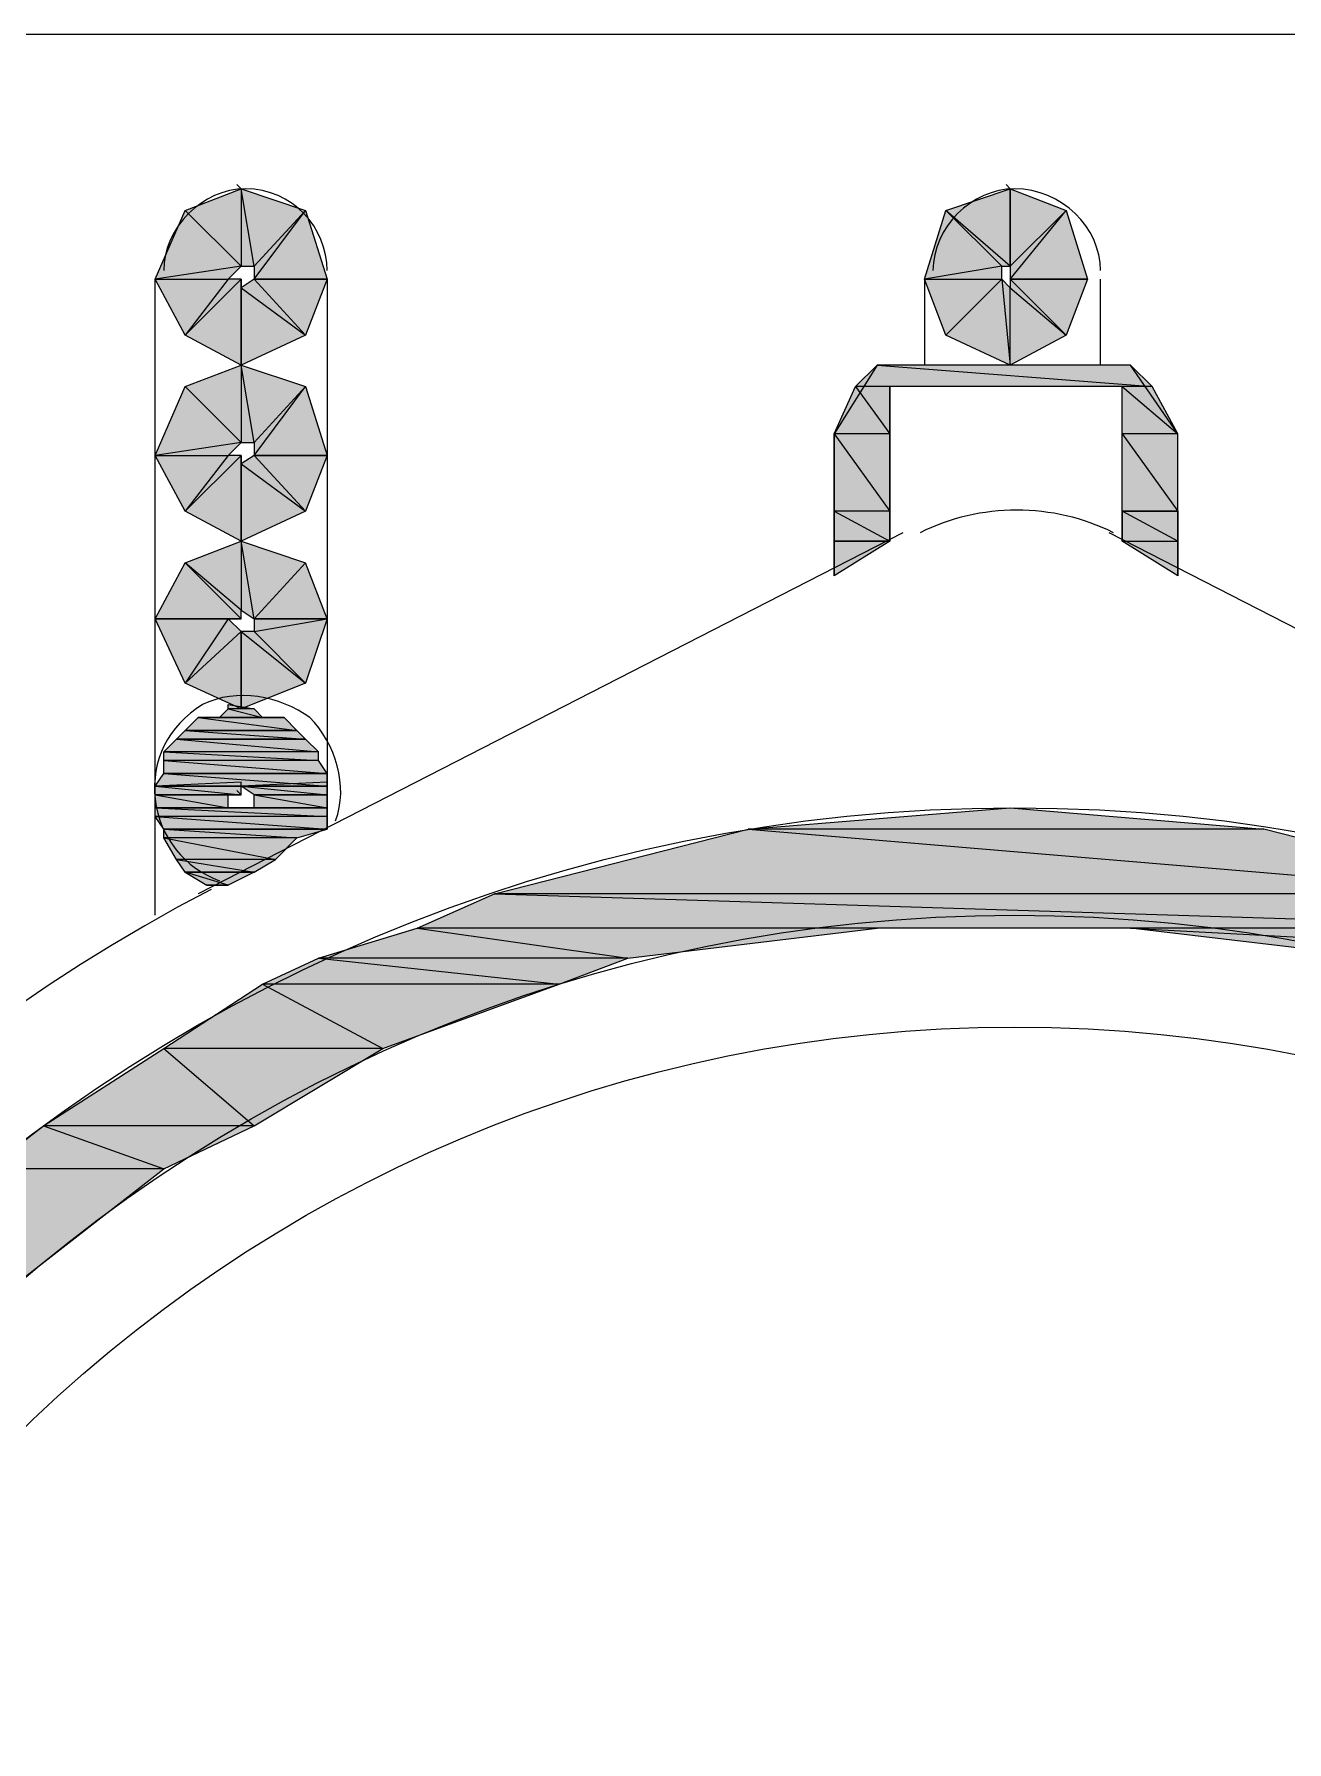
# Model space of a CAD drawing. Header units: millimetres. Extents: x 40 to 176, y -32 to 59.
# Drawn here: x 101.409 to 101.816, y 0.692 to 1.247 of the extents above; entities that cross this region are included whole.
import ezdxf

# ---------------------------------------------------------------- set-up
doc = ezdxf.new("R2010")
doc.units = ezdxf.units.MM
doc.layers.add('15 - Quadro de medição', color=6, linetype='Continuous')

msp = doc.modelspace()

# ---------------------------------------------------------------- hatches: boundary and pattern name
at = {"layer": '15 - Quadro de medição', "true_color": 0x000007}
h = msp.add_hatch(color=7, dxfattribs=at)
h.paths.add_polyline_path([(101.5038, 1.16728), (101.48005, 1.16728), (101.49681, 1.18963)])
h.paths.add_polyline_path([(101.48005, 1.16728), (101.49681, 1.18963), (101.48005, 1.17147)])
h.paths.add_polyline_path([(101.49681, 1.18963), (101.48005, 1.17147), (101.47586, 1.19661)])
h.paths.add_polyline_path([(101.48005, 1.17147), (101.47586, 1.19661), (101.47586, 1.17147)])
h.paths.add_polyline_path([(101.47586, 1.19661), (101.47586, 1.17147), (101.4577, 1.18963)])
h = msp.add_hatch(color=7, dxfattribs=at)
h.paths.add_polyline_path([(101.72588, 1.19661), (101.72588, 1.17147), (101.70493, 1.18963)])
h.paths.add_polyline_path([(101.72588, 1.17147), (101.70493, 1.18963), (101.72309, 1.17147)])
h.paths.add_polyline_path([(101.70493, 1.18963), (101.72309, 1.17147), (101.69795, 1.16728)])
h.paths.add_polyline_path([(101.72309, 1.17147), (101.69795, 1.16728), (101.72309, 1.16728)])
h.paths.add_polyline_path([(101.69795, 1.16728), (101.72309, 1.16728), (101.70493, 1.14912)])
h = msp.add_hatch(color=7, dxfattribs=at)
h.paths.add_polyline_path([(101.75102, 1.16728), (101.72588, 1.16728), (101.74404, 1.18963)])
h.paths.add_polyline_path([(101.72588, 1.16728), (101.74404, 1.18963), (101.72588, 1.17147)])
h.paths.add_polyline_path([(101.74404, 1.18963), (101.72588, 1.17147), (101.72588, 1.19661)])
h = msp.add_hatch(color=7, dxfattribs=at)
h.paths.add_polyline_path([(101.4577, 1.18963), (101.47586, 1.17147), (101.44793, 1.16728)])
h.paths.add_polyline_path([(101.47586, 1.17147), (101.44793, 1.16728), (101.47167, 1.16728)])
h.paths.add_polyline_path([(101.44793, 1.16728), (101.47167, 1.16728), (101.4577, 1.14912)])
h.paths.add_polyline_path([(101.47167, 1.16728), (101.4577, 1.14912), (101.47586, 1.16728)])
h.paths.add_polyline_path([(101.4577, 1.14912), (101.47586, 1.16728), (101.47586, 1.13934)])
h.paths.add_polyline_path([(101.47586, 1.16728), (101.47586, 1.13934), (101.47586, 1.16448)])
h.paths.add_polyline_path([(101.47586, 1.13934), (101.47586, 1.16448), (101.49681, 1.14912)])
h.paths.add_polyline_path([(101.47586, 1.16448), (101.49681, 1.14912), (101.48005, 1.16728)])
h.paths.add_polyline_path([(101.49681, 1.14912), (101.48005, 1.16728), (101.5038, 1.16728)])
h = msp.add_hatch(color=7, dxfattribs=at)
h.paths.add_polyline_path([(101.70493, 1.14912), (101.72309, 1.16728), (101.72588, 1.13934)])
h.paths.add_polyline_path([(101.72309, 1.16728), (101.72588, 1.13934), (101.72588, 1.16448)])
h.paths.add_polyline_path([(101.72588, 1.13934), (101.72588, 1.16448), (101.74404, 1.14912)])
h.paths.add_polyline_path([(101.72588, 1.16448), (101.74404, 1.14912), (101.72588, 1.16728)])
h.paths.add_polyline_path([(101.74404, 1.14912), (101.72588, 1.16728), (101.75102, 1.16728)])
h = msp.add_hatch(color=7, dxfattribs=at)
h.paths.add_polyline_path([(101.5038, 1.11001), (101.48005, 1.11001), (101.49681, 1.13236)])
h.paths.add_polyline_path([(101.48005, 1.11001), (101.49681, 1.13236), (101.48005, 1.1142)])
h.paths.add_polyline_path([(101.49681, 1.13236), (101.48005, 1.1142), (101.47586, 1.13934)])
h.paths.add_polyline_path([(101.48005, 1.1142), (101.47586, 1.13934), (101.47586, 1.1142)])
h.paths.add_polyline_path([(101.47586, 1.13934), (101.47586, 1.1142), (101.4577, 1.13236)])
h = msp.add_hatch(color=7, dxfattribs=at)
h.paths.add_polyline_path([(101.76499, 1.13934), (101.68258, 1.13934), (101.77197, 1.13236)])
h.paths.add_polyline_path([(101.68258, 1.13934), (101.77197, 1.13236), (101.6756, 1.13236)])
h = msp.add_hatch(color=7, dxfattribs=at)
h.paths.add_polyline_path([(101.4577, 1.13236), (101.47586, 1.1142), (101.44793, 1.11001)])
h.paths.add_polyline_path([(101.47586, 1.1142), (101.44793, 1.11001), (101.47167, 1.11001)])
h.paths.add_polyline_path([(101.44793, 1.11001), (101.47167, 1.11001), (101.4577, 1.09185)])
h.paths.add_polyline_path([(101.47167, 1.11001), (101.4577, 1.09185), (101.47586, 1.11001)])
h.paths.add_polyline_path([(101.4577, 1.09185), (101.47586, 1.11001), (101.47586, 1.08208)])
h.paths.add_polyline_path([(101.47586, 1.11001), (101.47586, 1.08208), (101.47586, 1.10722)])
h.paths.add_polyline_path([(101.47586, 1.08208), (101.47586, 1.10722), (101.49681, 1.09185)])
h.paths.add_polyline_path([(101.47586, 1.10722), (101.49681, 1.09185), (101.48005, 1.11001)])
h.paths.add_polyline_path([(101.49681, 1.09185), (101.48005, 1.11001), (101.5038, 1.11001)])
h = msp.add_hatch(color=7, dxfattribs=at)
h.paths.add_polyline_path([(101.68677, 1.13236), (101.6756, 1.13236), (101.68677, 1.11699)])
h.paths.add_polyline_path([(101.6756, 1.13236), (101.68677, 1.11699), (101.66861, 1.11699)])
h = msp.add_hatch(color=7, dxfattribs=at)
h.paths.add_polyline_path([(101.77197, 1.13236), (101.7622, 1.13236), (101.78036, 1.11699)])
h.paths.add_polyline_path([(101.7622, 1.13236), (101.78036, 1.11699), (101.7622, 1.11699)])
h = msp.add_hatch(color=7, dxfattribs=at)
h.paths.add_polyline_path([(101.68677, 1.11699), (101.66861, 1.11699), (101.68677, 1.09185)])
h.paths.add_polyline_path([(101.66861, 1.11699), (101.68677, 1.09185), (101.66861, 1.09185)])
h = msp.add_hatch(color=7, dxfattribs=at)
h.paths.add_polyline_path([(101.78036, 1.11699), (101.7622, 1.11699), (101.78036, 1.09185)])
h.paths.add_polyline_path([(101.7622, 1.11699), (101.78036, 1.09185), (101.7622, 1.09185)])
h = msp.add_hatch(color=7, dxfattribs=at)
h.paths.add_polyline_path([(101.68677, 1.09185), (101.66861, 1.09185), (101.68677, 1.08208)])
h.paths.add_polyline_path([(101.66861, 1.09185), (101.68677, 1.08208), (101.66861, 1.08208)])
h = msp.add_hatch(color=7, dxfattribs=at)
h.paths.add_polyline_path([(101.7622, 1.09185), (101.7622, 1.08208), (101.78036, 1.08208)])
h.paths.add_polyline_path([(101.7622, 1.08208), (101.78036, 1.08208), (101.78036, 1.0709)])
for points in [[(101.7622, 1.09185), (101.78036, 1.09185), (101.78036, 1.08208)], [(101.66861, 1.08208), (101.68677, 1.08208), (101.66861, 1.0709)], [(101.48005, 1.0276), (101.47167, 1.0276), (101.47167, 1.029)], [(101.72588, 0.99548), (101.80829, 0.98849), (101.64068, 0.98849)], [(101.4577, 0.97453), (101.48005, 0.97453), (101.47167, 0.97034)]]:
    msp.add_hatch(color=7, dxfattribs=at).paths.add_polyline_path(points)
h = msp.add_hatch(color=7, dxfattribs=at)
h.paths.add_polyline_path([(101.5038, 1.05693), (101.49681, 1.07509), (101.48005, 1.05693)])
h.paths.add_polyline_path([(101.49681, 1.07509), (101.48005, 1.05693), (101.47586, 1.08208)])
h.paths.add_polyline_path([(101.48005, 1.05693), (101.47586, 1.08208), (101.47586, 1.05973)])
h.paths.add_polyline_path([(101.47586, 1.08208), (101.47586, 1.05973), (101.4577, 1.07509)])
h.paths.add_polyline_path([(101.47586, 1.05973), (101.4577, 1.07509), (101.47586, 1.05693)])
h.paths.add_polyline_path([(101.4577, 1.07509), (101.47586, 1.05693), (101.44793, 1.05693)])
h.paths.add_polyline_path([(101.47586, 1.05693), (101.44793, 1.05693), (101.47167, 1.05693)])
h.paths.add_polyline_path([(101.44793, 1.05693), (101.47167, 1.05693), (101.4577, 1.03598)])
h.paths.add_polyline_path([(101.47167, 1.05693), (101.4577, 1.03598), (101.47586, 1.05274)])
h.paths.add_polyline_path([(101.4577, 1.03598), (101.47586, 1.05274), (101.47586, 1.0276)])
h = msp.add_hatch(color=7, dxfattribs=at)
h.paths.add_polyline_path([(101.47586, 1.0276), (101.47586, 1.05274), (101.49681, 1.03598)])
h.paths.add_polyline_path([(101.47586, 1.05274), (101.49681, 1.03598), (101.48005, 1.05274)])
h.paths.add_polyline_path([(101.49681, 1.03598), (101.48005, 1.05274), (101.5038, 1.05693)])
h.paths.add_polyline_path([(101.48005, 1.05274), (101.5038, 1.05693), (101.48005, 1.05693)])
h = msp.add_hatch(color=7, dxfattribs=at)
h.paths.add_polyline_path([(101.48005, 1.0276), (101.47167, 1.0276), (101.48285, 1.02481)])
h.paths.add_polyline_path([(101.47167, 1.0276), (101.48285, 1.02481), (101.46888, 1.02481)])
h = msp.add_hatch(color=7, dxfattribs=at)
h.paths.add_polyline_path([(101.48983, 1.02481), (101.46189, 1.02481), (101.49402, 1.02062)])
h.paths.add_polyline_path([(101.46189, 1.02481), (101.49402, 1.02062), (101.4577, 1.02062)])
h.paths.add_polyline_path([(101.49402, 1.02062), (101.4577, 1.02062)])
h.paths.add_polyline_path([(101.4577, 1.02062), (101.49402, 1.02062)])
h = msp.add_hatch(color=7, dxfattribs=at)
h.paths.add_polyline_path([(101.48704, 1.02481), (101.46888, 1.02481)])
h.paths.add_polyline_path([(101.48704, 1.02481), (101.46888, 1.02481), (101.48285, 1.02481)])
h = msp.add_hatch(color=7, dxfattribs=at)
h.paths.add_polyline_path([(101.49681, 1.01783), (101.45491, 1.01783), (101.501, 1.01363)])
h.paths.add_polyline_path([(101.45491, 1.01783), (101.501, 1.01363), (101.45072, 1.01363)])
h = msp.add_hatch(color=7, dxfattribs=at)
h.paths.add_polyline_path([(101.49402, 1.02062), (101.4577, 1.02062), (101.49681, 1.01783)])
h.paths.add_polyline_path([(101.4577, 1.02062), (101.49681, 1.01783), (101.45491, 1.01783)])
h.paths.add_polyline_path([(101.49681, 1.01783), (101.45491, 1.01783)])
h.paths.add_polyline_path([(101.45491, 1.01783), (101.49681, 1.01783)])
h = msp.add_hatch(color=7, dxfattribs=at)
h.paths.add_polyline_path([(101.501, 1.01363), (101.45072, 1.01363), (101.501, 1.01084)])
h.paths.add_polyline_path([(101.45072, 1.01363), (101.501, 1.01084), (101.45072, 1.01084)])
h = msp.add_hatch(color=7, dxfattribs=at)
h.paths.add_polyline_path([(101.501, 1.01084), (101.45072, 1.01084), (101.5038, 1.00665)])
h.paths.add_polyline_path([(101.45072, 1.01084), (101.5038, 1.00665), (101.45072, 1.00665)])
h.paths.add_polyline_path([(101.5038, 1.00665), (101.45072, 1.00665)])
h.paths.add_polyline_path([(101.45072, 1.00665), (101.5038, 1.00665)])
h = msp.add_hatch(color=7, dxfattribs=at)
h.paths.add_polyline_path([(101.5038, 1.00665), (101.45072, 1.00665), (101.5038, 1.00246)])
h.paths.add_polyline_path([(101.45072, 1.00665), (101.5038, 1.00246), (101.44793, 1.00246)])
h = msp.add_hatch(color=7, dxfattribs=at)
h.paths.add_polyline_path([(101.44793, 1.00246), (101.47586, 1.00246), (101.47586, 1.00386)])
h.paths.add_polyline_path([(101.47586, 1.00246), (101.47586, 1.00386), (101.44793, 1.00246)])
h = msp.add_hatch(color=7, dxfattribs=at)
h.paths.add_polyline_path([(101.47586, 1.00246), (101.44793, 1.00246), (101.47586, 0.99967)])
h.paths.add_polyline_path([(101.44793, 1.00246), (101.47586, 0.99967), (101.44793, 0.99967)])
h = msp.add_hatch(color=7, dxfattribs=at)
h.paths.add_polyline_path([(101.47167, 0.99967), (101.44793, 0.99967)])
h.paths.add_polyline_path([(101.44793, 0.99967), (101.47167, 0.99967)])
h.paths.add_polyline_path([(101.47167, 0.99967), (101.44793, 0.99967)])
h.paths.add_polyline_path([(101.47167, 0.99967), (101.44793, 0.99967), (101.47586, 0.99967)])
h = msp.add_hatch(color=7, dxfattribs=at)
h.paths.add_polyline_path([(101.47167, 0.99967), (101.44793, 0.99967), (101.47167, 0.99548)])
h.paths.add_polyline_path([(101.44793, 0.99967), (101.47167, 0.99548), (101.44793, 0.99548)])
h = msp.add_hatch(color=7, dxfattribs=at)
h.paths.add_polyline_path([(101.47586, 1.00246), (101.5038, 1.00246), (101.5038, 1.00386)])
h.paths.add_polyline_path([(101.5038, 1.00246), (101.5038, 1.00386), (101.47586, 1.00246)])
h.paths.add_polyline_path([(101.5038, 1.00246), (101.47586, 1.00246)])
h.paths.add_polyline_path([(101.47586, 1.00246), (101.5038, 1.00246), (101.5038, 1.00386)])
h = msp.add_hatch(color=7, dxfattribs=at)
h.paths.add_polyline_path([(101.5038, 1.00246), (101.47586, 1.00246), (101.5038, 0.99967)])
h.paths.add_polyline_path([(101.47586, 1.00246), (101.5038, 0.99967), (101.48005, 0.99967)])
h = msp.add_hatch(color=7, dxfattribs=at)
h.paths.add_polyline_path([(101.5038, 0.99967), (101.48005, 0.99967), (101.5038, 0.99548)])
h.paths.add_polyline_path([(101.48005, 0.99967), (101.5038, 0.99548), (101.48005, 0.99548)])
h = msp.add_hatch(color=7, dxfattribs=at)
h.paths.add_polyline_path([(101.47586, 0.99548), (101.44793, 0.99548)])
h.paths.add_polyline_path([(101.47586, 0.99548), (101.44793, 0.99548), (101.47167, 0.99548)])
h = msp.add_hatch(color=7, dxfattribs=at)
h.paths.add_polyline_path([(101.5038, 0.99548), (101.44793, 0.99548), (101.5038, 0.99268)])
h.paths.add_polyline_path([(101.44793, 0.99548), (101.5038, 0.99268), (101.44793, 0.99268)])
h = msp.add_hatch(color=7, dxfattribs=at)
h.paths.add_polyline_path([(101.5038, 0.99268), (101.44793, 0.99268), (101.5038, 0.98849)])
h.paths.add_polyline_path([(101.44793, 0.99268), (101.5038, 0.98849), (101.45072, 0.98849)])
h.paths.add_polyline_path([(101.5038, 0.98849), (101.45072, 0.98849)])
h.paths.add_polyline_path([(101.45072, 0.98849), (101.5038, 0.98849)])
h = msp.add_hatch(color=7, dxfattribs=at)
h.paths.add_polyline_path([(101.5038, 0.98849), (101.45072, 0.98849), (101.49402, 0.9857)])
h.paths.add_polyline_path([(101.45072, 0.98849), (101.49402, 0.9857), (101.45072, 0.9857)])
h = msp.add_hatch(color=7, dxfattribs=at)
h.paths.add_polyline_path([(101.80829, 0.98849), (101.64068, 0.98849), (101.8907, 0.96754)])
h.paths.add_polyline_path([(101.64068, 0.98849), (101.8907, 0.96754), (101.55827, 0.96754)])
h = msp.add_hatch(color=7, dxfattribs=at)
h.paths.add_polyline_path([(101.49402, 0.9857), (101.45072, 0.9857), (101.48704, 0.97872)])
h.paths.add_polyline_path([(101.45072, 0.9857), (101.48704, 0.97872), (101.45491, 0.97872)])
h = msp.add_hatch(color=7, dxfattribs=at)
h.paths.add_polyline_path([(101.48704, 0.97872), (101.45491, 0.97872), (101.48005, 0.97453)])
h.paths.add_polyline_path([(101.45491, 0.97872), (101.48005, 0.97453), (101.4577, 0.97453)])
h = msp.add_hatch(color=7, dxfattribs=at)
h.paths.add_polyline_path([(101.4577, 0.97453), (101.46469, 0.97034), (101.47167, 0.97034)])
h.paths.add_polyline_path([(101.46469, 0.97034), (101.47167, 0.97034), (101.46888, 0.97034)])
h = msp.add_hatch(color=7, dxfattribs=at)
h.paths.add_polyline_path([(101.8907, 0.96754), (101.55827, 0.96754), (101.91584, 0.95637)])
h.paths.add_polyline_path([(101.55827, 0.96754), (101.91584, 0.95637), (101.53313, 0.95637)])
h = msp.add_hatch(color=7, dxfattribs=at)
h.paths.add_polyline_path([(101.68258, 0.95637), (101.53313, 0.95637), (101.60157, 0.94659)])
h.paths.add_polyline_path([(101.53313, 0.95637), (101.60157, 0.94659), (101.501, 0.94659)])
h = msp.add_hatch(color=7, dxfattribs=at)
h.paths.add_polyline_path([(101.91584, 0.95637), (101.76499, 0.95637), (101.94797, 0.94659)])
h.paths.add_polyline_path([(101.76499, 0.95637), (101.94797, 0.94659), (101.8474, 0.94659)])
h = msp.add_hatch(color=7, dxfattribs=at)
h.paths.add_polyline_path([(101.60157, 0.94659), (101.501, 0.94659), (101.57922, 0.93821)])
h.paths.add_polyline_path([(101.501, 0.94659), (101.57922, 0.93821), (101.48285, 0.93821)])
h = msp.add_hatch(color=7, dxfattribs=at)
h.paths.add_polyline_path([(101.57922, 0.93821), (101.48285, 0.93821), (101.52196, 0.91726)])
h.paths.add_polyline_path([(101.48285, 0.93821), (101.52196, 0.91726), (101.45072, 0.91726)])
h = msp.add_hatch(color=7, dxfattribs=at)
h.paths.add_polyline_path([(101.52196, 0.91726), (101.45072, 0.91726), (101.48005, 0.89212)])
h.paths.add_polyline_path([(101.45072, 0.91726), (101.48005, 0.89212), (101.41161, 0.89212)])
h = msp.add_hatch(color=7, dxfattribs=at)
h.paths.add_polyline_path([(101.48005, 0.89212), (101.41161, 0.89212), (101.45072, 0.87815)])
h.paths.add_polyline_path([(101.41161, 0.89212), (101.45072, 0.87815), (101.39345, 0.87815)])
h = msp.add_hatch(color=7, dxfattribs=at)
h.paths.add_polyline_path([(101.45072, 0.87815), (101.39345, 0.87815), (101.40044, 0.83904)])
h.paths.add_polyline_path([(101.39345, 0.87815), (101.40044, 0.83904), (101.34736, 0.83904)])

# ---------------------------------------------------------------- linework, layer by layer
at = {"layer": '15 - Quadro de medição', "color": 7, "linetype": 'Continuous', "lineweight": 20, "true_color": 0x000007}
for points in [[(100.86408, 1.24689), (102.58489, 1.24689), (102.58489, -2.31903), (100.8571, -2.31903), (100.8557, -2.31763), (100.79285, -2.31903)], [(100.87805, 1.24689), (102.56254, 1.24689), (102.56254, 1.24689)], [(101.47586, 1.19661), (101.47447, 1.19801), (101.47447, 1.19801)], [(101.72588, 1.19661), (101.72449, 1.19801), (101.72449, 1.19801)], [(101.44793, 0.96056), (101.44793, 1.16728), (101.44793, 1.16728)], [(101.5038, 1.16728), (101.5038, 0.98849), (101.5038, 0.98849)], [(101.69795, 1.16728), (101.69795, 1.13934), (101.69795, 1.13934)], [(101.75521, 1.13934), (101.75521, 1.16728), (101.75521, 1.16728)], [(101.78036, 1.0709), (101.78036, 1.11699), (101.76499, 1.13934), (101.72588, 1.13934), (101.68258, 1.13934), (101.66861, 1.11699), (101.66861, 1.0709)], [(101.7622, 1.08208), (101.7622, 1.09185), (101.7622, 1.13236), (101.72588, 1.13236), (101.68677, 1.13236), (101.68677, 1.09185), (101.68677, 1.08208)], [(101.69096, 1.08487), (101.46189, 0.96754), (101.46189, 0.96754)], [(101.98708, 0.96754), (101.75801, 1.08487), (101.75801, 1.08487)], [(101.47586, 0.99967), (101.47447, 1.00106), (101.47447, 1.00106)]]:
    msp.add_lwpolyline(points, dxfattribs=at)
at = {"layer": '15 - Quadro de medição', "color": 7, "linetype": 'Continuous', "lineweight": -2, "true_color": 0x000007}
for points in [[(101.47586, 1.19661), (101.47586, 1.17147), (101.4577, 1.18963)], [(101.49681, 1.18963), (101.48005, 1.17147), (101.47586, 1.19661)], [(101.48005, 1.17147), (101.47586, 1.19661), (101.47586, 1.17147)], [(101.72588, 1.19661), (101.72588, 1.17147), (101.70493, 1.18963)], [(101.74404, 1.18963), (101.72588, 1.17147), (101.72588, 1.19661)], [(101.4577, 1.18963), (101.47586, 1.17147), (101.44793, 1.16728)], [(101.5038, 1.16728), (101.48005, 1.16728), (101.49681, 1.18963)], [(101.48005, 1.16728), (101.49681, 1.18963), (101.48005, 1.17147)], [(101.70493, 1.18963), (101.72309, 1.17147), (101.69795, 1.16728)], [(101.72588, 1.17147), (101.70493, 1.18963), (101.72309, 1.17147)], [(101.75102, 1.16728), (101.72588, 1.16728), (101.74404, 1.18963)], [(101.72588, 1.16728), (101.74404, 1.18963), (101.72588, 1.17147)], [(101.47586, 1.17147), (101.44793, 1.16728), (101.47167, 1.16728)], [(101.72309, 1.17147), (101.69795, 1.16728), (101.72309, 1.16728)], [(101.44793, 1.16728), (101.47167, 1.16728), (101.4577, 1.14912)], [(101.47167, 1.16728), (101.4577, 1.14912), (101.47586, 1.16728)], [(101.4577, 1.14912), (101.47586, 1.16728), (101.47586, 1.13934)], [(101.47586, 1.16728), (101.47586, 1.13934), (101.47586, 1.16448)], [(101.47586, 1.16448), (101.49681, 1.14912), (101.48005, 1.16728)], [(101.49681, 1.14912), (101.48005, 1.16728), (101.5038, 1.16728)], [(101.69795, 1.16728), (101.72309, 1.16728), (101.70493, 1.14912)], [(101.70493, 1.14912), (101.72309, 1.16728), (101.72588, 1.13934)], [(101.72309, 1.16728), (101.72588, 1.13934), (101.72588, 1.16448)], [(101.72588, 1.16448), (101.74404, 1.14912), (101.72588, 1.16728)], [(101.74404, 1.14912), (101.72588, 1.16728), (101.75102, 1.16728)], [(101.47586, 1.13934), (101.47586, 1.16448), (101.49681, 1.14912)], [(101.72588, 1.13934), (101.72588, 1.16448), (101.74404, 1.14912)], [(101.47586, 1.13934), (101.47586, 1.1142), (101.4577, 1.13236)], [(101.49681, 1.13236), (101.48005, 1.1142), (101.47586, 1.13934)], [(101.48005, 1.1142), (101.47586, 1.13934), (101.47586, 1.1142)], [(101.68258, 1.13934), (101.77197, 1.13236), (101.6756, 1.13236)], [(101.76499, 1.13934), (101.68258, 1.13934), (101.77197, 1.13236)], [(101.4577, 1.13236), (101.47586, 1.1142), (101.44793, 1.11001)], [(101.5038, 1.11001), (101.48005, 1.11001), (101.49681, 1.13236)], [(101.48005, 1.11001), (101.49681, 1.13236), (101.48005, 1.1142)], [(101.6756, 1.13236), (101.68677, 1.11699), (101.66861, 1.11699)], [(101.68677, 1.13236), (101.6756, 1.13236), (101.68677, 1.11699)], [(101.77197, 1.13236), (101.7622, 1.13236), (101.78036, 1.11699)], [(101.7622, 1.13236), (101.78036, 1.11699), (101.7622, 1.11699)], [(101.68677, 1.11699), (101.66861, 1.11699), (101.68677, 1.09185)], [(101.66861, 1.11699), (101.68677, 1.09185), (101.66861, 1.09185)], [(101.78036, 1.11699), (101.7622, 1.11699), (101.78036, 1.09185)], [(101.7622, 1.11699), (101.78036, 1.09185), (101.7622, 1.09185)], [(101.47586, 1.1142), (101.44793, 1.11001), (101.47167, 1.11001)], [(101.44793, 1.11001), (101.47167, 1.11001), (101.4577, 1.09185)], [(101.47167, 1.11001), (101.4577, 1.09185), (101.47586, 1.11001)], [(101.4577, 1.09185), (101.47586, 1.11001), (101.47586, 1.08208)], [(101.47586, 1.11001), (101.47586, 1.08208), (101.47586, 1.10722)], [(101.47586, 1.10722), (101.49681, 1.09185), (101.48005, 1.11001)], [(101.49681, 1.09185), (101.48005, 1.11001), (101.5038, 1.11001)], [(101.47586, 1.08208), (101.47586, 1.10722), (101.49681, 1.09185)], [(101.68677, 1.09185), (101.66861, 1.09185), (101.68677, 1.08208)], [(101.66861, 1.09185), (101.68677, 1.08208), (101.66861, 1.08208)], [(101.7622, 1.09185), (101.7622, 1.08208), (101.78036, 1.08208)], [(101.7622, 1.09185), (101.78036, 1.09185), (101.78036, 1.08208)], [(101.47586, 1.08208), (101.47586, 1.05973), (101.4577, 1.07509)], [(101.49681, 1.07509), (101.48005, 1.05693), (101.47586, 1.08208)], [(101.48005, 1.05693), (101.47586, 1.08208), (101.47586, 1.05973)], [(101.66861, 1.08208), (101.68677, 1.08208), (101.66861, 1.0709)], [(101.7622, 1.08208), (101.78036, 1.08208), (101.78036, 1.0709)], [(101.4577, 1.07509), (101.47586, 1.05693), (101.44793, 1.05693)], [(101.47586, 1.05973), (101.4577, 1.07509), (101.47586, 1.05693)], [(101.5038, 1.05693), (101.49681, 1.07509), (101.48005, 1.05693)], [(101.47586, 1.05693), (101.44793, 1.05693), (101.47167, 1.05693)], [(101.44793, 1.05693), (101.47167, 1.05693), (101.4577, 1.03598)], [(101.47167, 1.05693), (101.4577, 1.03598), (101.47586, 1.05274)], [(101.49681, 1.03598), (101.48005, 1.05274), (101.5038, 1.05693)], [(101.48005, 1.05274), (101.5038, 1.05693), (101.48005, 1.05693)], [(101.4577, 1.03598), (101.47586, 1.05274), (101.47586, 1.0276)], [(101.47586, 1.0276), (101.47586, 1.05274), (101.49681, 1.03598)], [(101.47586, 1.05274), (101.49681, 1.03598), (101.48005, 1.05274)], [(101.47167, 1.0276), (101.48285, 1.02481), (101.46888, 1.02481)], [(101.48005, 1.0276), (101.47167, 1.0276), (101.47167, 1.029)], [(101.48005, 1.0276), (101.47167, 1.0276), (101.48285, 1.02481)], [(101.46189, 1.02481), (101.49402, 1.02062), (101.4577, 1.02062)], [(101.48983, 1.02481), (101.46469, 1.02481), (101.46189, 1.02481)], [(101.48983, 1.02481), (101.46189, 1.02481), (101.49402, 1.02062)], [(101.46888, 1.02481), (101.48983, 1.02481), (101.46469, 1.02481)], [(101.46469, 1.02481), (101.48983, 1.02481), (101.48983, 1.02481)], [(101.48704, 1.02481), (101.48704, 1.02481), (101.46888, 1.02481)], [(101.48704, 1.02481), (101.46888, 1.02481), (101.48285, 1.02481)], [(101.48704, 1.02481), (101.46888, 1.02481), (101.48983, 1.02481)], [(101.45491, 1.01783), (101.501, 1.01363), (101.45072, 1.01363)], [(101.4577, 1.02062), (101.49681, 1.01783), (101.45491, 1.01783)], [(101.49681, 1.01783), (101.45491, 1.01783)], [(101.45491, 1.01783), (101.49681, 1.01783), (101.49681, 1.01783)], [(101.49681, 1.01783), (101.45491, 1.01783), (101.501, 1.01363)], [(101.49402, 1.02062), (101.4577, 1.02062)], [(101.4577, 1.02062), (101.49402, 1.02062), (101.49402, 1.02062)], [(101.49402, 1.02062), (101.4577, 1.02062), (101.49681, 1.01783)], [(101.501, 1.01363), (101.45072, 1.01363), (101.501, 1.01084)], [(101.45072, 1.01363), (101.501, 1.01084), (101.45072, 1.01084)], [(101.501, 1.01084), (101.45072, 1.01084), (101.5038, 1.00665)], [(101.45072, 1.01084), (101.5038, 1.00665), (101.45072, 1.00665)], [(101.45072, 1.00665), (101.5038, 1.00246), (101.44793, 1.00246)], [(101.5038, 1.00665), (101.45072, 1.00665)], [(101.45072, 1.00665), (101.5038, 1.00665), (101.5038, 1.00665)], [(101.5038, 1.00665), (101.45072, 1.00665), (101.5038, 1.00246)], [(101.44793, 1.00246), (101.47586, 1.00246), (101.47586, 1.00386)], [(101.47586, 1.00246), (101.47586, 1.00386), (101.44793, 1.00246)], [(101.47586, 1.00246), (101.44793, 1.00246), (101.47586, 0.99967)], [(101.44793, 1.00246), (101.47586, 0.99967), (101.44793, 0.99967)], [(101.44793, 0.99967), (101.47586, 0.99967), (101.47586, 0.99967)], [(101.47586, 0.99967), (101.47586, 0.99967), (101.44793, 0.99967)], [(101.47167, 0.99967), (101.44793, 0.99967)], [(101.44793, 0.99967), (101.47167, 0.99967), (101.47167, 0.99967)], [(101.47167, 0.99967), (101.47167, 0.99967), (101.44793, 0.99967)], [(101.47167, 0.99967), (101.44793, 0.99967), (101.47586, 0.99967)], [(101.44793, 0.99967), (101.47167, 0.99967), (101.47167, 0.99967)], [(101.47167, 0.99967), (101.47167, 0.99967), (101.44793, 0.99967)], [(101.44793, 0.99967), (101.47167, 0.99967), (101.47167, 0.99967)], [(101.47167, 0.99967), (101.47167, 0.99967), (101.44793, 0.99967)], [(101.44793, 0.99967), (101.47167, 0.99967), (101.47167, 0.99967)], [(101.47167, 0.99967), (101.47167, 0.99967), (101.44793, 0.99967)], [(101.44793, 0.99967), (101.47167, 0.99967), (101.47167, 0.99967)], [(101.47167, 0.99967), (101.47167, 0.99967), (101.44793, 0.99967)], [(101.47167, 0.99967), (101.44793, 0.99967), (101.47167, 0.99548)], [(101.44793, 0.99967), (101.47167, 0.99548), (101.44793, 0.99548)], [(101.47586, 1.00246), (101.5038, 1.00246), (101.5038, 1.00386)], [(101.5038, 1.00246), (101.5038, 1.00386), (101.47586, 1.00246)], [(101.47586, 1.00246), (101.5038, 1.00246), (101.5038, 1.00386)], [(101.5038, 1.00246), (101.47586, 1.00246)], [(101.5038, 1.00246), (101.47586, 1.00246), (101.5038, 0.99967)], [(101.47586, 1.00246), (101.5038, 0.99967), (101.48005, 0.99967)], [(101.48005, 0.99967), (101.5038, 0.99967), (101.5038, 0.99967)], [(101.5038, 0.99967), (101.5038, 0.99967), (101.48005, 0.99967)], [(101.48005, 0.99967), (101.5038, 0.99967), (101.5038, 0.99967)], [(101.5038, 0.99967), (101.5038, 0.99967), (101.48005, 0.99967)], [(101.48005, 0.99967), (101.5038, 0.99967), (101.5038, 0.99967)], [(101.5038, 0.99967), (101.5038, 0.99967), (101.48005, 0.99967)], [(101.48005, 0.99967), (101.5038, 0.99967), (101.5038, 0.99967)], [(101.5038, 0.99967), (101.5038, 0.99967), (101.48005, 0.99967)], [(101.48005, 0.99967), (101.5038, 0.99967), (101.5038, 0.99967)], [(101.5038, 0.99967), (101.5038, 0.99967), (101.48005, 0.99967)], [(101.48005, 0.99967), (101.5038, 0.99967), (101.5038, 0.99967)], [(101.5038, 0.99967), (101.5038, 0.99967), (101.48005, 0.99967)], [(101.5038, 0.99967), (101.48005, 0.99967), (101.5038, 0.99548)], [(101.48005, 0.99967), (101.5038, 0.99548), (101.48005, 0.99548)], [(101.44793, 0.99548), (101.47167, 0.99548), (101.47167, 0.99548)], [(101.47167, 0.99548), (101.47167, 0.99548), (101.44793, 0.99548)], [(101.44793, 0.99548), (101.47167, 0.99548), (101.47167, 0.99548)], [(101.47167, 0.99548), (101.47167, 0.99548), (101.44793, 0.99548)], [(101.44793, 0.99548), (101.47167, 0.99548), (101.47167, 0.99548)], [(101.47167, 0.99548), (101.47167, 0.99548), (101.44793, 0.99548)], [(101.47586, 0.99548), (101.47586, 0.99548), (101.44793, 0.99548)], [(101.47586, 0.99548), (101.44793, 0.99548), (101.47167, 0.99548)], [(101.44793, 0.99548), (101.47586, 0.99548), (101.47586, 0.99548)], [(101.47586, 0.99548), (101.47586, 0.99548), (101.44793, 0.99548)], [(101.47586, 0.99548), (101.44793, 0.99548)], [(101.44793, 0.99548), (101.47586, 0.99548), (101.47586, 0.99548)], [(101.44793, 0.99548), (101.47586, 0.99548), (101.47586, 0.99548)], [(101.47586, 0.99548), (101.47586, 0.99548), (101.44793, 0.99548)], [(101.44793, 0.99548), (101.47586, 0.99548), (101.47586, 0.99548)], [(101.47586, 0.99548), (101.47586, 0.99548), (101.44793, 0.99548)], [(101.5038, 0.99548), (101.44793, 0.99548), (101.5038, 0.99268)], [(101.44793, 0.99548), (101.5038, 0.99268), (101.44793, 0.99268)], [(101.48005, 0.99548), (101.5038, 0.99548), (101.47586, 0.99548)], [(101.47586, 0.99548), (101.5038, 0.99548), (101.5038, 0.99548)], [(101.5038, 0.99548), (101.5038, 0.99548), (101.47586, 0.99548)], [(101.5038, 0.99548), (101.47586, 0.99548)], [(101.47586, 0.99548), (101.5038, 0.99548), (101.5038, 0.99548)], [(101.48005, 0.99548), (101.5038, 0.99548), (101.5038, 0.99548)], [(101.5038, 0.99548), (101.5038, 0.99548), (101.48005, 0.99548)], [(101.48005, 0.99548), (101.5038, 0.99548), (101.5038, 0.99548)], [(101.5038, 0.99548), (101.5038, 0.99548), (101.48005, 0.99548)], [(101.48005, 0.99548), (101.5038, 0.99548), (101.5038, 0.99548)], [(101.5038, 0.99548), (101.5038, 0.99548), (101.48005, 0.99548)], [(101.48005, 0.99548), (101.5038, 0.99548), (101.5038, 0.99548)], [(101.5038, 0.99548), (101.5038, 0.99548), (101.48005, 0.99548)], [(101.48005, 0.99548), (101.5038, 0.99548), (101.5038, 0.99548)], [(101.5038, 0.99548), (101.5038, 0.99548), (101.48005, 0.99548)], [(101.5038, 0.99548), (101.48005, 0.99548)], [(101.72588, 0.99548), (101.80829, 0.98849), (101.64068, 0.98849)], [(101.5038, 0.99268), (101.44793, 0.99268), (101.5038, 0.98849)], [(101.44793, 0.99268), (101.5038, 0.98849), (101.45072, 0.98849)], [(101.5038, 0.98849), (101.45072, 0.98849)], [(101.45072, 0.98849), (101.5038, 0.98849), (101.5038, 0.98849)], [(101.5038, 0.98849), (101.45072, 0.98849), (101.49402, 0.9857)], [(101.45072, 0.98849), (101.49402, 0.9857), (101.45072, 0.9857)], [(101.64068, 0.98849), (101.8907, 0.96754), (101.55827, 0.96754)], [(101.80829, 0.98849), (101.64068, 0.98849), (101.8907, 0.96754)], [(101.49402, 0.9857), (101.45072, 0.9857), (101.48704, 0.97872)], [(101.45072, 0.9857), (101.48704, 0.97872), (101.45491, 0.97872)], [(101.48704, 0.97872), (101.45491, 0.97872), (101.48005, 0.97453)], [(101.45491, 0.97872), (101.48005, 0.97453), (101.4577, 0.97453)], [(101.4577, 0.97453), (101.46469, 0.97034), (101.47167, 0.97034)], [(101.4577, 0.97453), (101.48005, 0.97453), (101.47167, 0.97034)], [(101.46469, 0.97034), (101.47167, 0.97034), (101.46888, 0.97034)], [(101.55827, 0.96754), (101.91584, 0.95637), (101.53313, 0.95637)], [(101.8907, 0.96754), (101.55827, 0.96754), (101.91584, 0.95637)], [(101.53313, 0.95637), (101.60157, 0.94659), (101.501, 0.94659)], [(101.68258, 0.95637), (101.53313, 0.95637), (101.60157, 0.94659)], [(101.91584, 0.95637), (101.76499, 0.95637), (101.94797, 0.94659)], [(101.76499, 0.95637), (101.94797, 0.94659), (101.8474, 0.94659)], [(101.501, 0.94659), (101.57922, 0.93821), (101.48285, 0.93821)], [(101.60157, 0.94659), (101.501, 0.94659), (101.57922, 0.93821)], [(101.48285, 0.93821), (101.52196, 0.91726), (101.45072, 0.91726)], [(101.57922, 0.93821), (101.48285, 0.93821), (101.52196, 0.91726)], [(101.45072, 0.91726), (101.48005, 0.89212), (101.41161, 0.89212)], [(101.52196, 0.91726), (101.45072, 0.91726), (101.48005, 0.89212)], [(101.41161, 0.89212), (101.45072, 0.87815), (101.39345, 0.87815)], [(101.48005, 0.89212), (101.41161, 0.89212), (101.45072, 0.87815)], [(101.45072, 0.87815), (101.39345, 0.87815), (101.40044, 0.83904)]]:
    msp.add_lwpolyline(points, close=True, dxfattribs=at)
at = {"layer": '15 - Quadro de medição', "color": 7, "linetype": 'Continuous', "lineweight": 20, "true_color": 0x000007}
for points in [[(101.47726, 1.19661), (101.46329, 1.19661), (101.45072, 1.18404), (101.45072, 1.17007)], [(101.5038, 1.17007), (101.5038, 1.18404), (101.49262, 1.19661), (101.47726, 1.19661)], [(101.72728, 1.19661), (101.71331, 1.19661), (101.70074, 1.18404), (101.70074, 1.17007)], [(101.75521, 1.17007), (101.75521, 1.18404), (101.74264, 1.19661), (101.72728, 1.19661)], [(101.7594, 1.08487), (101.73985, 1.09465), (101.7161, 1.09465), (101.69655, 1.08487)]]:
    msp.add_open_spline(points, degree=3, dxfattribs=at)
for points in [[(101.50659, 0.99129), (101.51078, 1.00246), (101.50659, 1.01643), (101.49821, 1.02481), (101.49821, 1.02481), (101.48843, 1.03179), (101.47447, 1.03459), (101.46329, 1.029), (101.46329, 1.029), (101.45212, 1.02202), (101.44653, 1.01084), (101.44793, 0.99827), (101.44793, 0.99827), (101.44932, 0.9857), (101.4577, 0.97592), (101.46888, 0.97173)], [(102.26224, 0.46192), (102.26224, 0.75663), (102.02339, 0.99548), (101.72728, 0.99548), (101.72728, 0.99548), (101.43256, 0.99548), (101.19372, 0.75663), (101.19372, 0.46192), (101.19372, 0.46192), (101.19372, 0.1658), (101.43256, -0.07304), (101.72728, -0.07304), (101.72728, -0.07304), (102.02339, -0.07304), (102.26224, 0.1658), (102.26224, 0.46192)], [(101.46608, 0.96894), (101.23283, 0.84742), (101.11131, 0.58343), (101.17416, 0.32643), (101.17416, 0.32643), (101.23562, 0.07082), (101.46469, -0.10936), (101.72728, -0.10936), (101.72728, -0.10936), (101.99127, -0.10936), (102.22033, 0.07082), (102.28179, 0.32643), (102.28179, 0.32643), (102.34465, 0.58343), (102.22313, 0.84742), (101.98987, 0.96894)], [(102.22732, 0.46192), (102.22732, 0.73708), (102.00384, 0.96056), (101.72728, 0.96056), (101.72728, 0.96056), (101.45212, 0.96056), (101.22864, 0.73708), (101.22864, 0.46192), (101.22864, 0.46192), (101.22864, 0.18536), (101.45212, -0.03673), (101.72728, -0.03673), (101.72728, -0.03673), (102.00384, -0.03673), (102.22732, 0.18536), (102.22732, 0.46192)], [(102.191, 0.46192), (102.191, 0.71752), (101.98428, 0.92424), (101.72728, 0.92424), (101.72728, 0.92424), (101.47167, 0.92424), (101.26495, 0.71752), (101.26495, 0.46192), (101.26495, 0.46192), (101.26495, 0.20631), (101.47167, -0.00181), (101.72728, -0.00181), (101.72728, -0.00181), (101.98428, -0.00181), (102.191, 0.20631), (102.191, 0.46192)]]:
    msp.add_open_spline(points, degree=3, knots=[0, 0, 0, 0, 0.0625, 0.0625, 0.0625, 0.062501, 0.125, 0.125, 0.125, 0.125001, 0.1875, 0.1875, 0.1875, 0.187501, 1, 1, 1, 1], dxfattribs=at)

doc.saveas('drawing.dxf')
